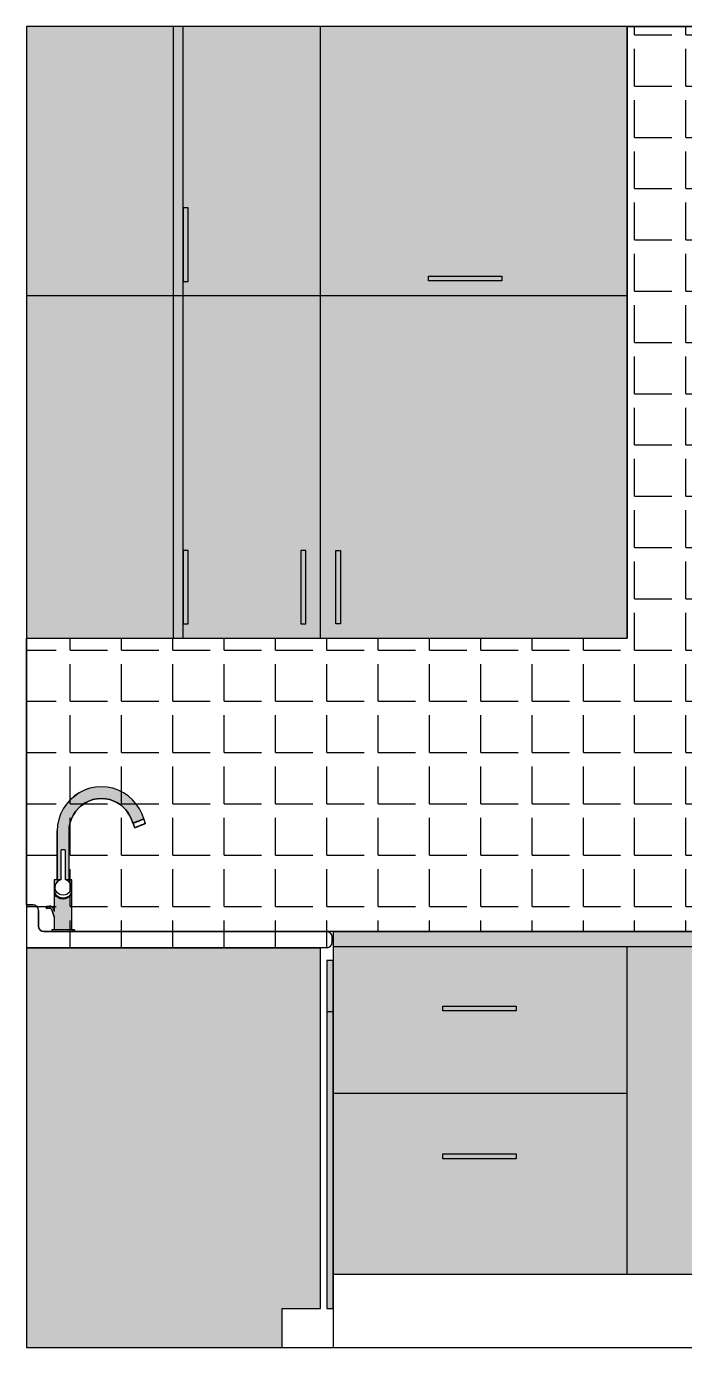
# Model space of a CAD drawing. Header units: millimetres. Extents: x -20209 to 130066, y -17035 to 5322.
# Drawn here: x 110992 to 112336, y -17035 to -14335 of the extents above; entities that cross this region are included whole.
import ezdxf

# ---------------------------------------------------------------- set-up
doc = ezdxf.new("R2010")
doc.units = ezdxf.units.MM
for name, color, linetype in [('freecads.com', 7, 'Continuous'), ('furn', 251, 'Continuous'), ('furn section', 47, 'Continuous')]:
    doc.layers.add(name, color=color, linetype=linetype)

msp = doc.modelspace()

# ---------------------------------------------------------------- hatches: boundary and pattern name
at = {"transparency": 33554687}
h = msp.add_hatch(dxfattribs=at)
h.set_pattern_fill('ANGLE', color=253, scale=15)
h.set_pattern_definition([(0, (90440.48, -7228.02), (0, 104.775), [76.2, -28.575]), (90, (90440.48, -7228.02), (-104.775, 6e-15), [76.2, -28.575])])
h.paths.add_polyline_path([(113349.426, -15635.326), (113372.57, -15635.326), (113372.57, -15654.754), (113395.713, -15654.754), (113395.713, -15635.326), (113438.713, -15635.326), (113438.713, -16942.922), (113395.713, -16942.922), (113395.713, -16215.495), (113367.019, -16215.495), (113367.019, -17035.495), (113461.856, -17035.495), (113461.856, -15035.495), (113995.713, -15035.495), (113995.713, -15241.89), (114018.856, -15241.89), (114018.856, -15207.175), (114041.999, -15207.175), (114041.999, -14885.495), (113459.999, -14885.495), (113459.999, -14867.479), (113441.999, -14867.479), (113441.999, -14353.512), (113459.999, -14353.512), (113459.999, -14335.495), (112773.245, -14335.495), (112773.245, -15103.544), (112966.787, -15393.607), (112966.787, -15435.495), (112366.657, -15435.495), (112366.657, -15393.607), (112560.199, -15103.544), (112560.199, -14335.495), (112218.345, -14335.495), (112218.345, -15585.495), (111091.999, -15585.495), (110991.999, -15585.495), (110991.999, -16218.271), (111592.247, -16218.271), (111605.256, -16218.271, 0.4142203), (111616.247, -16207.279), (111616.247, -16196.487), (111618.345, -16185.495), (112366.657, -16185.495), (112366.657, -16182.054), (112372.995, -16182.054), (112372.995, -16154.524), (112503.763, -16154.524), (112503.763, -16164.848), (112452.353, -16168.289), (112418.292, -16168.289), (112411.409, -16175.172), (112623.647, -16175.172), (112616.765, -16168.289), (112582.703, -16168.289), (112531.293, -16164.848), (112531.293, -16154.524), (112662.061, -16154.524), (112662.061, -16182.054), (112670.665, -16182.054), (112670.665, -16154.524), (112801.433, -16154.524), (112801.433, -16164.848), (112750.022, -16168.289), (112715.961, -16168.289), (112709.079, -16175.172), (112921.317, -16175.172), (112914.434, -16168.289), (112880.373, -16168.289), (112828.963, -16164.848), (112828.963, -16154.524), (112959.731, -16154.524), (112959.731, -16182.054), (112967.019, -16182.054), (113395.713, -16185.495), (113395.713, -15982.475), (113349.426, -15889.902)])
h.paths.add_polyline_path([(113349.426, -15612.183), (113349.426, -15218.747), (113395.713, -15126.173), (113395.713, -15035.473), (113438.713, -15035.473), (113438.713, -15612.183), (113395.713, -15612.183), (113395.713, -15587.114), (113372.57, -15587.114), (113372.57, -15612.183)], flags=16)
h.paths.add_polyline_path([(111216.32, -15971.816), (111218.679, -15970.864), (111221.35, -15969.786), (111224.199, -15968.637), (111227.048, -15967.487), (111229.718, -15966.409), (111232.077, -15965.457), (111235.327, -15964.145), (111231.872, -15955.585), (111231.471, -15955.747), (111228.622, -15956.897), (111226.263, -15957.849), (111223.593, -15958.927), (111220.744, -15960.077), (111217.895, -15961.227), (111215.225, -15962.304), (111212.865, -15963.257), (111210.017, -15964.406), (111209.616, -15964.568), (111213.071, -15973.128), (111213.472, -15972.966)], flags=16)
h.paths.add_polyline_path([(111231.461, -15955.336), (111231.06, -15955.498), (111230.403, -15956.178), (111231.471, -15955.747)], flags=0)
h.paths.add_polyline_path([(111212.865, -15963.257), (111212.722, -15962.901), (111210.14, -15963.942), (111209.739, -15964.104), (111209.616, -15964.568)], flags=16)
h.paths.add_polyline_path([(111215.214, -15961.894), (111217.607, -15960.513), (111214.937, -15961.591), (111212.944, -15962.81)], flags=16)
h.paths.add_polyline_path([(111212.944, -15962.81), (111214.937, -15961.591), (111212.578, -15962.543), (111211.208, -15963.511)], flags=16)
h.paths.add_polyline_path([(111062.887, -16079.135), (111062.887, -16079.078), (111062.679, -16079.162)], flags=16)
h.paths.add_polyline_path([(111073.437, -16079.495), (111073.3, -16079.477), (111073.326, -16079.495)], flags=16)
h.paths.add_polyline_path([(111084.887, -16181.495), (111085.931, -16181.495), (111085.931, -16180.495), (111084.887, -16079.717)], flags=16)
h.paths.add_polyline_path([(111049.887, -16102.826), (111049.887, -16104.726), (111050.255, -16105.512)], flags=0)
h.paths.add_polyline_path([(111033.742, -16138.286), (111034.145, -16138.227), (111033.815, -16136.285)], flags=16)
h.paths.add_polyline_path([(111048.887, -16181.726), (111048.887, -16155.386), (111043.556, -16140.585), (111041.96, -16137.778), (111040.334, -16137.628), (111042.906, -16138.78), (111048.887, -16155.386), (111048.887, -16181.726), (111078.319, -16181.726), (111079.593, -16181.495), (111077.846, -16181.495), (111046.999, -16181.726)], flags=16)
h.paths.add_polyline_path([(111231.999, -15965.903), (111227.147, -15967.861), (111224.343, -15968.993), (111221.539, -15970.125), (111218.957, -15971.167), (111213.482, -15973.377), (111213.482, -15973.377), (111213.883, -15973.215), (111216.687, -15972.083), (111221.539, -15970.125), (111224.343, -15968.993), (111227.147, -15967.861), (111229.729, -15966.819), (111235.204, -15964.609), (111235.204, -15964.609)], flags=16)
h.paths.add_polyline_path([(111234.926, -15964.307), (111233.858, -15964.738), (111233.735, -15965.202), (111234.803, -15964.771)], flags=16)
h.paths.add_polyline_path([(111228.256, -15956.63), (111223.404, -15958.588), (111220.6, -15959.72), (111217.796, -15960.852), (111217.607, -15960.513), (111220.456, -15959.363), (111223.305, -15958.214), (111225.975, -15957.136), (111228.334, -15956.183), (111231.183, -15955.034), (111231.584, -15954.872), (111228.036, -15945.053), (111222.83, -15934.495), (111216.289, -15924.706), (111208.527, -15915.855), (111199.676, -15908.093), (111189.887, -15901.553), (111179.329, -15896.346), (111168.181, -15892.562), (111156.635, -15890.265), (111144.887, -15889.495), (111133.14, -15890.265), (111121.593, -15892.562), (111110.445, -15896.346), (111099.887, -15901.553), (111090.098, -15908.093), (111081.247, -15915.855), (111073.485, -15924.706), (111066.945, -15934.495), (111061.738, -15945.053), (111057.954, -15956.201), (111055.657, -15967.748), (111054.887, -15979.495), (111054.887, -16079.495), (111060.337, -16079.495), (111062.425, -16079.212), (111058.865, -16080.621), (111055.087, -16083.307), (111052.487, -16086.72), (111050.821, -16090.584), (111050.221, -16094.705), (111050.821, -16098.826), (111052.487, -16102.69), (111055.087, -16106.103), (111058.62, -16108.614), (111062.621, -16110.224), (111066.887, -16110.804), (111071.153, -16110.224), (111075.154, -16108.614), (111078.687, -16106.103), (111081.287, -16102.69), (111082.953, -16098.826), (111083.553, -16094.705), (111082.953, -16090.584), (111081.287, -16086.72), (111078.653, -16083.262), (111073.909, -16079.717), (111078.887, -16079.717), (111078.887, -16079.495), (111081.763, -16079.495), (111083.458, -16079.495), (111084.093, -16079.495), (111085.68, -16079.717), (111082.452, -16079.717), (111079.593, -16079.717), (111073.909, -16079.717), (111080.768, -16084.843), (111083.287, -16090.778), (111083.887, -16095.028), (111083.887, -16102.146), (111083.887, -16105.788), (111081.599, -16110.973), (111078.918, -16114.447), (111073.405, -16118.417), (111064.539, -16119.502), (111058.452, -16117.036), (111054.856, -16114.447), (111052.175, -16110.973), (111049.578, -16105.087), (111049.887, -16102.826), (111049.887, -16095.028), (111048.887, -16079.717), (111048.887, -16142.699), (111047.576, -16139.059), (111046.194, -16136.629), (111044.167, -16134.768), (111041.694, -16133.66), (111039.016, -16133.413), (111038.596, -16133.413), (111032.128, -16134.34), (111032.456, -16136.285), (111032.529, -16134.282), (111040.526, -16133.136), (111045.467, -16135.35), (111047.576, -16139.059), (111048.887, -16142.699), (111048.887, -16079.495), (111052.011, -16079.495), (111054.887, -16079.495), (111054.887, -15979.495), (111055.657, -15967.748), (111057.954, -15956.201), (111061.738, -15945.053), (111066.945, -15934.495), (111073.485, -15924.706), (111081.247, -15915.855), (111090.098, -15908.093), (111099.887, -15901.553), (111110.445, -15896.346), (111121.593, -15892.562), (111133.14, -15890.265), (111144.887, -15889.495), (111156.635, -15890.265), (111168.181, -15892.562), (111179.329, -15896.346), (111189.887, -15901.553), (111199.676, -15908.093), (111208.527, -15915.855), (111216.289, -15924.706), (111222.83, -15934.495), (111228.036, -15945.053), (111231.833, -15955.562), (111231.46, -15955.336)], flags=16)
h.paths.add_polyline_path([(111218.957, -15971.167), (111216.687, -15972.083), (111213.883, -15973.215), (111213.472, -15972.966), (111214.54, -15972.535)], flags=16)
h.paths.add_polyline_path([(111083.21, -16107.772), (111081.202, -16110.042), (111080.26, -16112.401), (111074.983, -16116.355), (111071.039, -16117.825), (111066.887, -16118.427), (111062.735, -16117.825), (111056.865, -16115.637), (111052.771, -16110.54), (111052.572, -16110.042), (111054.887, -16112.659), (111058.42, -16115.062), (111062.487, -16116.542), (111066.887, -16117.057), (111071.287, -16116.542), (111075.354, -16115.062), (111078.887, -16112.659), (111081.62, -16109.569), (111083.287, -16106.008), (111083.838, -16102.465), (111084.089, -16104.296), (111083.52, -16105.512)], flags=16)
h.paths.add_polyline_path([(111070.828, -16018.584), (111070.687, -16018.584), (111070.299, -16018.584), (111067.899, -16018.584), (111063.475, -16018.584), (111063.087, -16018.584), (111062.946, -16018.584), (111063.063, -16018.524), (111063.205, -16018.524), (111063.581, -16018.524), (111064.181, -16018.524), (111064.981, -16018.524), (111065.899, -16018.524), (111067.875, -16018.524), (111070.569, -16018.524), (111070.711, -16018.524)], flags=16)
h.paths.add_polyline_path([(111067.875, -16018.524), (111066.887, -16018.584), (111067.899, -16018.584), (111068.793, -16018.524)], flags=0)
h.paths.add_polyline_path([(111061.148, -16079.717), (111061.709, -16079.495), (111060.163, -16079.495), (111059.866, -16079.717)], flags=0)
h.paths.add_polyline_path([(111054.181, -16079.717), (111051.322, -16079.717), (111049.522, -16079.717), (111048.887, -16079.717), (111049.152, -16079.569), (111049.681, -16079.495), (111050.316, -16079.495)], flags=0)
at = {"true_color": 0xbdbd7a, "transparency": 33554687}
h = msp.add_hatch(color=43, dxfattribs=at)
h.dxf.hatch_style = 1
h.paths.add_polyline_path([(112218.345, -14335.495), (111591.999, -14335.495), (111591.999, -14885.495), (112218.345, -14885.495)])
h.paths.add_polyline_path([(111962.552, -14845.555), (111962.552, -14855.555), (111812.552, -14855.555), (111812.552, -14845.555)], flags=16)
h.paths.add_polyline_path([(112218.345, -14885.495), (111591.999, -14885.495), (111591.999, -15585.495), (112218.345, -15585.495)])
h.paths.add_polyline_path([(111633.467, -15406.495), (111633.467, -15556.495), (111623.467, -15556.495), (111623.467, -15406.495)], flags=16)
h.paths.add_polyline_path([(111591.999, -14335.495), (111312.005, -14335.495), (111312.005, -14706.495), (111322.016, -14706.485), (111322.016, -14856.495), (111312.005, -14856.495), (111312.005, -14885.495), (111591.999, -14885.495)])
h.paths.add_polyline_path([(111591.999, -14885.495), (111312.005, -14885.495), (111312.005, -15406.495), (111322.016, -15406.485), (111322.016, -15556.495), (111312.005, -15556.495), (111312.005, -15585.495), (111591.999, -15585.495)])
h.paths.add_polyline_path([(111552.439, -15406.495), (111562.486, -15406.463), (111562.486, -15556.495), (111552.439, -15556.495)], flags=16)
h.paths.add_polyline_path([(111291.738, -14885.495), (110991.999, -14885.495), (110991.999, -15585.495), (111291.738, -15585.495)])
h.paths.add_polyline_path([(111291.738, -14335.495), (110991.999, -14335.495), (110991.999, -14885.495), (111291.738, -14885.495)])
h.paths.add_polyline_path([(114041.999, -14335.495), (113459.999, -14335.495), (113459.999, -14353.512), (113459.999, -14867.479), (113459.999, -14885.495), (114041.999, -14885.495)])
h.paths.add_polyline_path([(113367.019, -16515.495), (112967.019, -16515.495), (112967.019, -16885.495), (113367.019, -16885.495)])
h.paths.add_polyline_path([(113091.722, -16649.495), (113091.722, -16639.495), (113241.722, -16639.495), (113241.722, -16649.495)], flags=16)
h.paths.add_polyline_path([(113367.019, -16215.495), (112967.019, -16215.495), (112967.019, -16515.495), (113367.019, -16515.495)])
h.paths.add_polyline_path([(113091.722, -16347.53), (113091.722, -16337.53), (113241.722, -16337.53), (113241.722, -16347.53)], flags=16)
h.paths.add_polyline_path([(112218.345, -16215.495), (111618.345, -16215.495), (111618.345, -16515.495), (112218.345, -16515.495)])
h.paths.add_polyline_path([(111841.999, -16347.53), (111841.999, -16337.53), (111991.999, -16337.53), (111991.999, -16347.53)], flags=16)
h.paths.add_polyline_path([(112218.345, -16515.495), (111618.345, -16515.495), (111618.345, -16885.495), (112218.345, -16885.495)])
h.paths.add_polyline_path([(111841.999, -16649.495), (111841.999, -16639.495), (111991.999, -16639.495), (111991.999, -16649.495)], flags=16)
h.paths.add_polyline_path([(112366.657, -16215.495), (112218.345, -16215.495), (112218.345, -16515.495), (112218.345, -16885.495), (112366.657, -16885.495)])
h = msp.add_hatch(color=43, dxfattribs=at)
h.dxf.hatch_style = 1
h.paths.add_polyline_path([(111312.005, -14335.495), (111291.738, -14335.495), (111291.738, -14885.495), (111312.005, -14885.495)])
h.paths.add_polyline_path([(111312.005, -14885.495), (111291.738, -14885.495), (111291.738, -15585.495), (111312.005, -15585.495)])
h.paths.add_polyline_path([(113459.999, -14353.512), (113441.999, -14353.512), (113441.999, -14867.479), (113459.999, -14867.479)])
at = {"true_color": 0x37371b, "transparency": 33554687}
h = msp.add_hatch(color=39, dxfattribs=at)
h.dxf.hatch_style = 1
h.paths.add_polyline_path([(111962.552, -14845.555), (111812.552, -14845.555), (111812.552, -14855.555), (111962.552, -14855.555)])
h.paths.add_polyline_path([(111322.016, -14706.485), (111312.016, -14706.495), (111312.016, -14856.495), (111322.016, -14856.495)])
h.paths.add_polyline_path([(111562.486, -15406.463), (111552.439, -15406.495), (111552.439, -15556.495), (111562.486, -15556.495)])
h.paths.add_polyline_path([(111633.467, -15406.495), (111623.467, -15406.495), (111623.467, -15556.495), (111633.467, -15556.495)])
h.paths.add_polyline_path([(111322.016, -15406.485), (111312.016, -15406.495), (111312.016, -15556.495), (111322.016, -15556.495)])
h.paths.add_polyline_path([(111991.999, -16639.495), (111841.999, -16639.495), (111841.999, -16649.495), (111991.999, -16649.495)])
h.paths.add_polyline_path([(111991.999, -16337.53), (111841.999, -16337.53), (111841.999, -16347.53), (111991.999, -16347.53)])
h.paths.add_polyline_path([(113241.722, -16337.53), (113091.722, -16337.53), (113091.722, -16347.53), (113241.722, -16347.53)])
h.paths.add_polyline_path([(113241.722, -16639.495), (113091.722, -16639.495), (113091.722, -16649.495), (113241.722, -16649.495)])
at = {"true_color": 0xd3d3a6, "transparency": 33554687}
h = msp.add_hatch(color=9, dxfattribs=at)
h.dxf.hatch_style = 1
h.paths.add_polyline_path([(114041.999, -15207.175), (114018.856, -15207.175), (114018.856, -15241.89), (113995.713, -15241.89), (113995.713, -15035.495), (113395.713, -15035.473), (113395.713, -15126.173), (113349.426, -15218.747), (113349.426, -15612.183), (113461.856, -15612.183), (113461.856, -15639.305), (113349.426, -15635.326), (113349.426, -15889.902), (113395.713, -15982.475), (113394.898, -16185.492), (113395.713, -16185.495), (111618.345, -16185.495), (111618.345, -16215.495), (113367.019, -16215.495), (113367.019, -17035.495), (114041.999, -17035.495)])
at = {"true_color": 0xffffff, "transparency": 33554687}
h = msp.add_hatch(color=7, dxfattribs=at)
h.dxf.hatch_style = 1
h.paths.add_polyline_path([(111081.136, -15962.413), (111083.911, -15954.238), (111087.729, -15946.495), (111092.526, -15939.317), (111098.218, -15932.826), (111104.709, -15927.134), (111111.887, -15922.337), (111119.63, -15918.519), (111127.805, -15915.744), (111136.273, -15914.06), (111144.887, -15913.495), (111153.502, -15914.06), (111161.969, -15915.744), (111170.144, -15918.519), (111177.887, -15922.337), (111185.066, -15927.134), (111191.556, -15932.826), (111197.249, -15939.317), (111202.045, -15946.495), (111205.863, -15954.238), (111209.328, -15963.855), (111209.729, -15963.693), (111210.797, -15963.262), (111212.578, -15962.543), (111214.937, -15961.591), (111217.607, -15960.513), (111220.456, -15959.363), (111223.305, -15958.214), (111225.975, -15957.136), (111228.334, -15956.183), (111230.115, -15955.465), (111231.183, -15955.034), (111231.584, -15954.872), (111228.036, -15945.053), (111222.83, -15934.495), (111219.559, -15929.601), (111216.289, -15924.706), (111209.108, -15916.517), (111199.676, -15908.093), (111189.887, -15901.553), (111179.329, -15896.346), (111168.181, -15892.562), (111156.635, -15890.265), (111144.887, -15889.495), (111133.14, -15890.265), (111121.593, -15892.562), (111111.792, -15895.889), (111099.887, -15901.553), (111081.247, -15915.855), (111073.485, -15924.706), (111066.945, -15934.495), (111061.738, -15945.053), (111057.954, -15956.201), (111055.657, -15967.748), (111054.887, -15979.495), (111054.887, -16079.495), (111058.311, -16079.495), (111061.709, -16079.495), (111062.887, -16079.029), (111062.887, -16018.524), (111063.581, -16018.524), (111064.181, -16018.524), (111064.981, -16018.524), (111065.899, -16018.524), (111067.875, -16018.524), (111068.793, -16018.524), (111069.593, -16018.524), (111070.193, -16018.524), (111070.887, -16018.524), (111070.887, -16079.078), (111071.095, -16079.162), (111071.287, -16079.187), (111072.065, -16079.495), (111078.887, -16079.495), (111078.887, -15979.495), (111079.452, -15970.88)], flags=16)
h.paths.add_polyline_path([(111084.887, -16079.717), (111084.622, -16079.569), (111084.093, -16079.495), (111078.887, -16079.495), (111078.887, -15979.495), (111079.452, -15970.88), (111081.136, -15962.413), (111083.911, -15954.238), (111088.625, -15945.155), (111092.526, -15939.317), (111101.464, -15929.98), (111108.298, -15924.736), (111115.759, -15920.428), (111119.63, -15918.519), (111127.805, -15915.744), (111136.273, -15914.06), (111144.887, -15913.495), (111153.502, -15914.06), (111161.969, -15915.744), (111170.144, -15918.519), (111177.887, -15922.337), (111185.066, -15927.134), (111194.402, -15936.072), (111199.647, -15942.906), (111203.954, -15950.367), (111206.664, -15956.46), (111209.328, -15963.855), (111209.739, -15964.104), (111209.616, -15964.568), (111213.071, -15973.128), (111213.482, -15973.377), (111235.204, -15964.61), (111235.327, -15964.145), (111231.872, -15955.585), (111231.461, -15955.336), (111231.584, -15954.872), (111228.036, -15945.053), (111222.83, -15934.495), (111219.559, -15929.601), (111216.289, -15924.706), (111209.108, -15916.517), (111199.676, -15908.093), (111189.887, -15901.553), (111179.329, -15896.346), (111168.181, -15892.562), (111156.635, -15890.265), (111144.887, -15889.495), (111133.14, -15890.265), (111121.593, -15892.562), (111111.792, -15895.889), (111099.887, -15901.553), (111081.247, -15915.855), (111073.485, -15924.706), (111066.945, -15934.495), (111061.738, -15945.053), (111057.954, -15956.201), (111055.657, -15967.748), (111054.887, -15979.495), (111054.887, -16079.495), (111049.681, -16079.495), (111049.152, -16079.569), (111048.887, -16079.717), (111048.887, -16142.699), (111047.576, -16139.059), (111046.194, -16136.629), (111044.167, -16134.768), (111041.694, -16133.66), (111038.806, -16133.413), (111038.596, -16133.413), (111033.182, -16134.188), (111033.601, -16135.024), (111033.815, -16136.285), (111033.742, -16138.286), (111039.052, -16137.509), (111040.334, -16137.628), (111041.689, -16138.235), (111042.799, -16139.254), (111043.556, -16140.585), (111048.887, -16155.386), (111048.887, -16181.495), (111084.887, -16181.495)], flags=17)
h.paths.add_polyline_path([(111061.709, -16079.495), (111058.311, -16079.495), (111057.94, -16079.717), (111061.148, -16079.717)], flags=0)
h.paths.add_polyline_path([(111062.887, -16079.135), (111062.887, -16079.078), (111062.679, -16079.162)], flags=16)
h.paths.add_polyline_path([(111062.506, -16118.679), (111058.452, -16117.036), (111054.856, -16114.447), (111052.175, -16110.973), (111050.475, -16107.121), (111049.887, -16102.826), (111049.937, -16102.465), (111049.887, -16102.146), (111049.887, -16095.028), (111050.487, -16090.778), (111052.154, -16086.85), (111054.887, -16083.437), (111058.42, -16080.797), (111058.865, -16080.621), (111055.087, -16083.307), (111052.487, -16086.72), (111050.821, -16090.584), (111050.221, -16094.705), (111050.821, -16098.826), (111052.487, -16102.69), (111055.087, -16106.103), (111058.62, -16108.614), (111062.621, -16110.224), (111066.887, -16110.804), (111071.153, -16110.224), (111075.154, -16108.614), (111078.687, -16106.103), (111081.287, -16102.69), (111082.953, -16098.826), (111083.553, -16094.705), (111082.953, -16090.584), (111081.287, -16086.72), (111078.687, -16083.307), (111075.154, -16080.795), (111071.153, -16079.185), (111070.887, -16079.149), (111070.887, -16018.704), (111070.828, -16018.584), (111070.687, -16018.584), (111070.299, -16018.584), (111067.899, -16018.584), (111066.887, -16018.584), (111065.875, -16018.584), (111063.475, -16018.584), (111063.087, -16018.584), (111062.946, -16018.584), (111063.063, -16018.524), (111063.205, -16018.524), (111063.581, -16018.524), (111064.181, -16018.524), (111064.981, -16018.524), (111065.899, -16018.524), (111067.875, -16018.524), (111068.793, -16018.524), (111069.593, -16018.524), (111070.193, -16018.524), (111070.887, -16018.524), (111070.887, -16079.078), (111071.095, -16079.162), (111071.287, -16079.187), (111075.354, -16080.797), (111078.887, -16083.437), (111081.62, -16086.85), (111083.287, -16090.778), (111083.887, -16095.028), (111083.887, -16102.146), (111083.838, -16102.465), (111083.887, -16102.826), (111083.299, -16107.121), (111081.599, -16110.973), (111078.918, -16114.447), (111075.322, -16117.036), (111071.268, -16118.679), (111066.887, -16119.215)], flags=16)
h.paths.add_polyline_path([(111066.887, -16118.427), (111062.735, -16117.825), (111058.791, -16116.355), (111055.401, -16113.815), (111052.771, -16110.54), (111052.572, -16110.042), (111054.887, -16112.659), (111058.42, -16115.062), (111062.487, -16116.542), (111066.887, -16117.057), (111071.287, -16116.542), (111075.354, -16115.062), (111078.887, -16112.659), (111081.202, -16110.042), (111081.003, -16110.54), (111078.373, -16113.815), (111074.983, -16116.355), (111071.039, -16117.825)], flags=16)
h.paths.add_polyline_path([(111078.687, -16083.307), (111075.154, -16080.795), (111071.153, -16079.185), (111070.887, -16079.149), (111070.887, -16018.704), (111070.828, -16018.584), (111070.299, -16018.584), (111067.899, -16018.584), (111066.887, -16018.584), (111065.875, -16018.584), (111063.475, -16018.584), (111062.946, -16018.584), (111062.887, -16018.704), (111062.887, -16079.029), (111062.887, -16079.149), (111062.621, -16079.185), (111058.62, -16080.795), (111055.087, -16083.307), (111052.487, -16086.72), (111050.821, -16090.584), (111050.221, -16094.705), (111050.821, -16098.826), (111052.487, -16102.69), (111055.087, -16106.103), (111058.62, -16108.614), (111062.621, -16110.224), (111066.887, -16110.804), (111071.153, -16110.224), (111075.154, -16108.614), (111078.687, -16106.103), (111081.287, -16102.69), (111082.953, -16098.826), (111083.553, -16094.705), (111082.953, -16090.584), (111081.287, -16086.72)], flags=0)
h.paths.add_polyline_path([(111081.202, -16110.042), (111081.62, -16109.569), (111083.287, -16106.008), (111083.887, -16102.146), (111083.887, -16095.028), (111083.287, -16090.778), (111081.62, -16086.85), (111078.887, -16083.437), (111078.653, -16083.262), (111081.287, -16086.72), (111082.953, -16090.584), (111083.553, -16094.705), (111082.953, -16098.826), (111081.287, -16102.69), (111078.687, -16106.103), (111075.154, -16108.614), (111071.153, -16110.224), (111066.887, -16110.804), (111062.621, -16110.224), (111058.62, -16108.614), (111055.087, -16106.103), (111052.487, -16102.69), (111050.821, -16098.826), (111050.221, -16094.705), (111050.821, -16090.584), (111052.487, -16086.72), (111055.122, -16083.262), (111054.887, -16083.437), (111052.154, -16086.85), (111050.487, -16090.778), (111049.887, -16095.028), (111049.887, -16102.146), (111049.937, -16102.465), (111050.487, -16106.008), (111052.154, -16109.569), (111054.887, -16112.659), (111058.42, -16115.062), (111062.487, -16116.542), (111066.887, -16117.057), (111071.287, -16116.542), (111075.354, -16115.062), (111078.887, -16112.659)], flags=16)
h.paths.add_polyline_path([(111054.887, -16083.437), (111055.122, -16083.262), (111058.42, -16080.797), (111058.865, -16080.621), (111061.148, -16079.717), (111057.94, -16079.717), (111054.181, -16079.717), (111051.322, -16079.717), (111049.522, -16079.717), (111048.887, -16079.717), (111048.887, -16142.699), (111047.576, -16139.059), (111046.194, -16136.629), (111044.167, -16134.768), (111041.694, -16133.66), (111038.806, -16133.413), (111038.596, -16133.413), (111033.182, -16134.188), (111033.601, -16135.024), (111033.815, -16136.285), (111033.742, -16138.286), (111039.052, -16137.509), (111040.334, -16137.628), (111041.689, -16138.235), (111042.799, -16139.254), (111043.556, -16140.585), (111048.887, -16155.386), (111048.887, -16181.495), (111084.887, -16181.495), (111084.887, -16079.717), (111084.252, -16079.717), (111082.452, -16079.717), (111079.593, -16079.717), (111075.834, -16079.717), (111072.626, -16079.717), (111075.354, -16080.797), (111078.887, -16083.437), (111081.62, -16086.85), (111083.287, -16090.778), (111083.887, -16095.028), (111083.887, -16102.146), (111083.838, -16102.465), (111083.887, -16102.826), (111083.299, -16107.121), (111081.599, -16110.973), (111078.918, -16114.447), (111075.322, -16117.036), (111071.268, -16118.679), (111066.887, -16119.215), (111062.506, -16118.679), (111058.452, -16117.036), (111054.856, -16114.447), (111052.175, -16110.973), (111050.475, -16107.121), (111049.887, -16102.826), (111049.937, -16102.465), (111049.887, -16102.146), (111049.887, -16095.028), (111050.487, -16090.778), (111052.154, -16086.85)], flags=16)
h.paths.add_polyline_path([(111085.931, -16181.726), (111083.122, -16181.726), (111078.319, -16181.726), (111046.999, -16181.726), (111044.699, -16181.726), (111043.887, -16181.726), (111043.887, -16185.495), (111044.699, -16185.495), (111046.999, -16185.495), (111083.122, -16185.495), (111085.931, -16185.495)], flags=16)
h.paths.add_polyline_path([(111089.887, -16181.726), (111089.075, -16181.726), (111085.931, -16181.726), (111085.931, -16185.495), (111086.775, -16185.495), (111089.075, -16185.495), (111089.887, -16185.495)], flags=17)
h.paths.add_polyline_path([(111088.872, -16181.495), (111085.931, -16181.495), (111085.931, -16181.726), (111089.075, -16181.726), (111089.887, -16181.726), (111089.549, -16181.572)], flags=17)
h.paths.add_polyline_path([(111088.872, -16181.495), (111084.887, -16181.495), (111048.887, -16181.495), (111044.902, -16181.495), (111044.225, -16181.572), (111043.887, -16181.726), (111043.887, -16185.495), (111044.699, -16185.495), (111046.999, -16185.495), (111083.122, -16185.495), (111089.887, -16185.495), (111089.887, -16181.726), (111089.549, -16181.572)])
h.paths.add_polyline_path([(111044.167, -16134.768), (111041.694, -16133.66), (111038.806, -16133.413), (111038.596, -16133.413), (111032.79, -16134.245), (111032.502, -16135.024), (111032.456, -16136.285), (111032.669, -16137.546), (111033.061, -16138.325), (111033.481, -16138.325), (111039.052, -16137.509), (111040.334, -16137.628), (111041.689, -16138.235), (111042.799, -16139.254), (111043.556, -16140.585), (111048.887, -16155.386), (111048.887, -16181.495), (111084.887, -16181.495), (111084.887, -16079.717), (111084.622, -16079.569), (111084.093, -16079.495), (111078.887, -16079.495), (111078.887, -15979.495), (111079.452, -15970.88), (111081.136, -15962.413), (111083.911, -15954.238), (111088.625, -15945.155), (111092.526, -15939.317), (111101.464, -15929.98), (111108.298, -15924.736), (111115.759, -15920.428), (111119.63, -15918.519), (111127.805, -15915.744), (111136.273, -15914.06), (111144.887, -15913.495), (111153.502, -15914.06), (111161.969, -15915.744), (111170.144, -15918.519), (111177.887, -15922.337), (111185.066, -15927.134), (111194.402, -15936.072), (111199.647, -15942.906), (111203.954, -15950.367), (111206.664, -15956.46), (111209.328, -15963.855), (111209.739, -15964.104), (111209.616, -15964.568), (111213.071, -15973.128), (111213.482, -15973.377), (111235.204, -15964.61), (111235.327, -15964.145), (111231.872, -15955.585), (111231.461, -15955.336), (111231.584, -15954.872), (111228.036, -15945.053), (111222.83, -15934.495), (111219.559, -15929.601), (111216.289, -15924.706), (111209.108, -15916.517), (111199.676, -15908.093), (111189.887, -15901.553), (111179.329, -15896.346), (111168.181, -15892.562), (111156.635, -15890.265), (111144.887, -15889.495), (111133.14, -15890.265), (111121.593, -15892.562), (111111.792, -15895.889), (111099.887, -15901.553), (111081.247, -15915.855), (111073.485, -15924.706), (111066.945, -15934.495), (111061.738, -15945.053), (111057.954, -15956.201), (111055.657, -15967.748), (111054.887, -15979.495), (111054.887, -16079.495), (111049.681, -16079.495), (111049.152, -16079.569), (111048.887, -16079.717), (111048.887, -16142.699), (111047.576, -16139.059), (111046.194, -16136.629)])
h.paths.add_polyline_path([(111049.887, -16102.826), (111049.937, -16102.465), (111049.887, -16102.146), (111049.887, -16095.028), (111050.487, -16090.778), (111052.154, -16086.85), (111054.887, -16083.437), (111058.42, -16080.797), (111062.487, -16079.187), (111062.887, -16079.135), (111062.887, -16018.704), (111062.946, -16018.584), (111063.063, -16018.524), (111063.205, -16018.524), (111063.581, -16018.524), (111064.181, -16018.524), (111064.981, -16018.524), (111065.899, -16018.524), (111067.875, -16018.524), (111068.793, -16018.524), (111069.593, -16018.524), (111070.193, -16018.524), (111070.569, -16018.524), (111070.711, -16018.524), (111070.828, -16018.584), (111070.887, -16018.704), (111070.887, -16079.135), (111071.287, -16079.187), (111075.354, -16080.797), (111078.887, -16083.437), (111081.62, -16086.85), (111083.287, -16090.778), (111083.887, -16095.028), (111083.887, -16102.146), (111083.838, -16102.465), (111083.887, -16102.826), (111083.299, -16107.121), (111081.599, -16110.973), (111078.918, -16114.447), (111075.322, -16117.036), (111071.268, -16118.679), (111066.887, -16119.215), (111062.506, -16118.679), (111058.452, -16117.036), (111054.856, -16114.447), (111052.175, -16110.973), (111050.475, -16107.121)], flags=0)
at = {"transparency": 33554687}
h = msp.add_hatch(color=256, dxfattribs=at)
h.dxf.hatch_style = 1
h.set_gradient(color1=(204, 204, 204), tint=1, name='CURVED')
h.paths.add_polyline_path([(111592.247, -16218.271), (110991.999, -16218.271), (110991.999, -17035.495), (111513.954, -17035.495), (111513.954, -16955.408), (111592.247, -16955.408)])
h.paths.add_polyline_path([(111618.345, -16244.369), (111605.296, -16244.369), (111605.296, -16348.76), (111618.345, -16348.76)])
h.paths.add_polyline_path([(111618.345, -16348.76), (111605.296, -16348.76), (111605.296, -16955.408), (111618.345, -16955.408)])

# ---------------------------------------------------------------- linework, layer by layer
at = {"color": 250}
for points in [[(110991.999, -14335.495), (110991.999, -17035.495), (114041.999, -17035.495), (114041.999, -14335.495), (110991.999, -14335.495)], [(110991.999, -14335.495), (110991.999, -17035.495)], [(111591.999, -14335.495), (111591.999, -15585.495)], [(112218.345, -14335.495), (112218.345, -15585.495)], [(111322.016, -14856.495), (111322.016, -14706.485), (111312.016, -14706.495)], [(110991.999, -14885.495), (112218.345, -14885.495)], [(111291.738, -14885.495), (111312.005, -14885.495)], [(111322.016, -15556.495), (111322.016, -15406.485), (111312.016, -15406.495)], [(111562.486, -15556.495), (111562.486, -15406.463), (111552.439, -15406.495)], [(111091.999, -15585.495), (112218.345, -15585.495)], [(111291.738, -15585.495), (111312.005, -15585.495)], [(110991.999, -16130.936), (110991.999, -16218.271)], [(111618.345, -16185.495), (113395.713, -16185.495)], [(111605.256, -16218.271), (111592.247, -16218.271)], [(111618.345, -16215.495), (113395.713, -16215.495)], [(112218.345, -16885.495), (112218.345, -16215.495)], [(111605.296, -16348.76), (111618.345, -16348.76)], [(111618.345, -16515.495), (112216.247, -16515.495)], [(111618.345, -16885.495), (112366.657, -16885.495)], [(111091.999, -17035.495), (112439.999, -17035.495)]]:
    msp.add_lwpolyline(points, dxfattribs=at)
at = {"color": 5}
msp.add_lwpolyline([(112366.657, -16185.495), (111089.887, -16185.495), (111089.887, -16181.726), (111089.549, -16181.572), (111088.872, -16181.495), (111084.887, -16181.495), (111084.887, -16079.717), (111084.622, -16079.569), (111084.093, -16079.495), (111078.887, -16079.495), (111078.887, -15979.495), (111079.452, -15970.88), (111081.136, -15962.413), (111083.911, -15954.238), (111088.625, -15945.155), (111092.526, -15939.317), (111101.464, -15929.98), (111108.298, -15924.736), (111115.759, -15920.428), (111119.63, -15918.519), (111127.805, -15915.744), (111136.273, -15914.06), (111144.887, -15913.495), (111153.502, -15914.06), (111161.969, -15915.744), (111170.144, -15918.519), (111177.887, -15922.337), (111185.066, -15927.134), (111194.402, -15936.072), (111199.647, -15942.906), (111203.954, -15950.367), (111206.664, -15956.46), (111209.328, -15963.855), (111209.739, -15964.104), (111209.616, -15964.568), (111213.071, -15973.128), (111213.482, -15973.377), (111235.204, -15964.61), (111235.327, -15964.145), (111231.872, -15955.585), (111231.461, -15955.336), (111231.584, -15954.872), (111228.036, -15945.053), (111222.83, -15934.495), (111219.559, -15929.601), (111216.289, -15924.706), (111209.108, -15916.517), (111199.676, -15908.093), (111189.887, -15901.553), (111179.329, -15896.346), (111168.181, -15892.562), (111156.635, -15890.265), (111144.887, -15889.495), (111133.14, -15890.265), (111121.593, -15892.562), (111111.792, -15895.889), (111099.887, -15901.553), (111081.247, -15915.855), (111073.485, -15924.706), (111066.945, -15934.495), (111061.738, -15945.053), (111057.954, -15956.201), (111055.657, -15967.748), (111054.887, -15979.495), (111054.887, -16079.495), (111049.681, -16079.495), (111049.152, -16079.569), (111048.887, -16079.717), (111048.887, -16142.699), (111047.576, -16139.059), (111046.194, -16136.629), (111044.167, -16134.768), (111041.694, -16133.66), (111038.806, -16133.413), (111038.596, -16133.413), (111032.79, -16134.245), (111032.502, -16135.024), (111032.456, -16136.285), (111032.669, -16137.546), (111033.061, -16138.325), (111033.481, -16138.325), (111039.052, -16137.509), (111040.334, -16137.628), (111041.689, -16138.235), (111042.799, -16139.254), (111043.556, -16140.585), (111048.887, -16155.386), (111048.887, -16181.495), (111044.902, -16181.495), (111044.225, -16181.572), (111043.887, -16181.726), (111043.887, -16185.495), (111027.573, -16185.495), (111024.073, -16184.923), (111021.17, -16183.438), (111018.651, -16180.924), (111017.208, -16178.163), (111016.581, -16174.504), (111016.581, -16141.927), (111016.075, -16138.63), (111014.414, -16135.374), (111012.095, -16133.068), (111009.119, -16131.518), (111005.59, -16130.936), (110991.999, -16130.936), (110991.999, -15585.495), (112218.345, -15585.495), (112218.345, -14335.495), (112560.199, -14335.495)], dxfattribs=at)
at = {"color": 253}
msp.add_lwpolyline([(111605.256, -16185.495), (111610.494, -16186.824), (111614.457, -16190.475), (111616.247, -16196.487)], dxfattribs=at)
msp.add_lwpolyline([(111618.345, -16185.495), (111618.345, -17035.495)])
at = {"color": 250}
for points in [[(111592.247, -16955.408), (111592.247, -16218.271), (110991.999, -16218.271), (110991.999, -17035.495), (111513.954, -17035.495), (111513.954, -16955.408)], [(111618.345, -16244.369), (111605.296, -16244.369), (111605.296, -16955.408), (111618.345, -16955.408)]]:
    msp.add_lwpolyline(points, close=True, dxfattribs=at)
at = {"layer": 'freecads.com', "color": 250}
for p, q in [((111312.016, -14706.495), (111312.016, -14856.495)), ((111812.552, -14855.555), (111812.552, -14845.555)), ((111812.552, -14845.555), (111962.552, -14845.555)), ((111962.552, -14845.555), (111962.552, -14855.555)), ((111312.016, -14856.495), (111322.016, -14856.495)), ((111962.552, -14855.555), (111812.552, -14855.555)), ((111312.016, -15406.495), (111312.016, -15556.495)), ((111552.439, -15406.495), (111552.439, -15556.495)), ((111623.467, -15406.495), (111633.467, -15406.495)), ((111623.467, -15556.495), (111623.467, -15406.495)), ((111633.467, -15406.495), (111633.467, -15556.495)), ((111312.016, -15556.495), (111322.016, -15556.495)), ((111552.439, -15556.495), (111562.439, -15556.495)), ((111633.467, -15556.495), (111623.467, -15556.495)), ((111841.999, -16347.53), (111841.999, -16337.53)), ((111841.999, -16337.53), (111991.999, -16337.53)), ((111991.999, -16347.53), (111841.999, -16347.53)), ((111991.999, -16337.53), (111991.999, -16347.53)), ((111841.999, -16649.495), (111841.999, -16639.495)), ((111841.999, -16639.495), (111991.999, -16639.495)), ((111991.999, -16649.495), (111841.999, -16649.495)), ((111991.999, -16639.495), (111991.999, -16649.495))]:
    msp.add_line(p, q, dxfattribs=at)
at = {"layer": 'freecads.com', "color": 250, "ltscale": 10}
for p, q in [((111099.887, -15901.553), (111090.098, -15908.093)), ((111110.445, -15896.346), (111099.887, -15901.553)), ((111121.593, -15892.562), (111110.445, -15896.346)), ((111133.14, -15890.265), (111121.593, -15892.562)), ((111144.887, -15889.495), (111133.14, -15890.265)), ((111156.635, -15890.265), (111144.887, -15889.495)), ((111168.181, -15892.562), (111156.635, -15890.265)), ((111179.329, -15896.346), (111168.181, -15892.562)), ((111189.887, -15901.553), (111179.329, -15896.346)), ((111199.676, -15908.093), (111189.887, -15901.553)), ((111073.485, -15924.706), (111066.945, -15934.495)), ((111081.247, -15915.855), (111073.485, -15924.706)), ((111090.098, -15908.093), (111081.247, -15915.855)), ((111104.709, -15927.134), (111098.218, -15932.826)), ((111111.887, -15922.337), (111104.709, -15927.134)), ((111119.63, -15918.519), (111111.887, -15922.337)), ((111127.805, -15915.744), (111119.63, -15918.519)), ((111136.273, -15914.06), (111127.805, -15915.744)), ((111144.887, -15913.495), (111136.273, -15914.06)), ((111153.502, -15914.06), (111144.887, -15913.495)), ((111161.969, -15915.744), (111153.502, -15914.06)), ((111170.144, -15918.519), (111161.969, -15915.744)), ((111177.887, -15922.337), (111170.144, -15918.519)), ((111185.066, -15927.134), (111177.887, -15922.337)), ((111191.556, -15932.826), (111185.066, -15927.134)), ((111208.527, -15915.855), (111199.676, -15908.093)), ((111216.289, -15924.706), (111208.527, -15915.855)), ((111222.83, -15934.495), (111216.289, -15924.706)), ((111057.954, -15956.201), (111055.657, -15967.748)), ((111061.738, -15945.053), (111057.954, -15956.201)), ((111066.945, -15934.495), (111061.738, -15945.053)), ((111083.911, -15954.238), (111081.136, -15962.413)), ((111087.729, -15946.495), (111083.911, -15954.238)), ((111092.526, -15939.317), (111087.729, -15946.495)), ((111098.218, -15932.826), (111092.526, -15939.317)), ((111197.249, -15939.317), (111191.556, -15932.826)), ((111202.045, -15946.495), (111197.249, -15939.317)), ((111205.863, -15954.238), (111202.045, -15946.495)), ((111209.328, -15963.855), (111205.863, -15954.238)), ((111228.036, -15945.053), (111222.83, -15934.495)), ((111228.334, -15956.183), (111225.975, -15957.136)), ((111228.256, -15956.63), (111225.986, -15957.546)), ((111228.622, -15956.897), (111226.263, -15957.849)), ((111231.584, -15954.872), (111228.036, -15945.053)), ((111229.992, -15955.929), (111228.256, -15956.63)), ((111230.115, -15955.465), (111228.334, -15956.183)), ((111230.403, -15956.178), (111228.622, -15956.897)), ((111231.06, -15955.498), (111229.992, -15955.929)), ((111231.183, -15955.034), (111230.115, -15955.465)), ((111231.471, -15955.747), (111230.403, -15956.178)), ((111231.461, -15955.336), (111231.06, -15955.498)), ((111231.584, -15954.872), (111231.183, -15955.034)), ((111231.584, -15954.872), (111231.461, -15955.336)), ((111231.872, -15955.585), (111231.461, -15955.336)), ((111231.872, -15955.585), (111231.471, -15955.747)), ((111235.327, -15964.145), (111231.872, -15955.585)), ((111055.657, -15967.748), (111054.887, -15979.495)), ((111054.887, -16079.495), (111054.887, -15979.495)), ((111079.452, -15970.88), (111078.887, -15979.495)), ((111078.887, -16079.495), (111078.887, -15979.495)), ((111081.136, -15962.413), (111079.452, -15970.88)), ((111209.729, -15963.693), (111209.328, -15963.855)), ((111209.739, -15964.104), (111209.328, -15963.855)), ((111209.739, -15964.104), (111209.616, -15964.568)), ((111210.017, -15964.406), (111209.616, -15964.568)), ((111213.071, -15973.128), (111209.616, -15964.568)), ((111210.797, -15963.262), (111209.729, -15963.693)), ((111210.14, -15963.942), (111209.739, -15964.104)), ((111211.085, -15963.975), (111210.017, -15964.406)), ((111211.208, -15963.511), (111210.14, -15963.942)), ((111212.578, -15962.543), (111210.797, -15963.262)), ((111212.865, -15963.257), (111211.085, -15963.975)), ((111212.944, -15962.81), (111211.208, -15963.511)), ((111214.937, -15961.591), (111212.578, -15962.543)), ((111215.225, -15962.304), (111212.865, -15963.257)), ((111215.214, -15961.894), (111212.944, -15962.81)), ((111213.472, -15972.966), (111213.071, -15973.128)), ((111213.482, -15973.377), (111213.071, -15973.128)), ((111214.54, -15972.535), (111213.472, -15972.966)), ((111213.883, -15973.215), (111213.482, -15973.377)), ((111214.951, -15972.784), (111213.883, -15973.215)), ((111216.32, -15971.816), (111214.54, -15972.535)), ((111217.607, -15960.513), (111214.937, -15961.591)), ((111216.687, -15972.083), (111214.951, -15972.784)), ((111217.796, -15960.852), (111215.214, -15961.894)), ((111217.895, -15961.227), (111215.225, -15962.304)), ((111218.679, -15970.864), (111216.32, -15971.816)), ((111218.957, -15971.167), (111216.687, -15972.083)), ((111220.456, -15959.363), (111217.607, -15960.513)), ((111220.6, -15959.72), (111217.796, -15960.852)), ((111220.744, -15960.077), (111217.895, -15961.227)), ((111221.35, -15969.786), (111218.679, -15970.864)), ((111221.539, -15970.125), (111218.957, -15971.167)), ((111223.305, -15958.214), (111220.456, -15959.363)), ((111223.404, -15958.588), (111220.6, -15959.72)), ((111223.593, -15958.927), (111220.744, -15960.077)), ((111224.199, -15968.637), (111221.35, -15969.786)), ((111224.343, -15968.993), (111221.539, -15970.125)), ((111225.975, -15957.136), (111223.305, -15958.214)), ((111225.986, -15957.546), (111223.404, -15958.588)), ((111226.263, -15957.849), (111223.593, -15958.927)), ((111227.048, -15967.487), (111224.199, -15968.637)), ((111227.147, -15967.861), (111224.343, -15968.993)), ((111229.718, -15966.409), (111227.048, -15967.487)), ((111229.729, -15966.819), (111227.147, -15967.861)), ((111232.077, -15965.457), (111229.718, -15966.409)), ((111231.999, -15965.903), (111229.729, -15966.819)), ((111233.735, -15965.202), (111231.999, -15965.903)), ((111233.858, -15964.738), (111232.077, -15965.457)), ((111234.803, -15964.771), (111233.735, -15965.202)), ((111234.926, -15964.307), (111233.858, -15964.738)), ((111235.204, -15964.61), (111234.803, -15964.771)), ((111235.327, -15964.145), (111234.926, -15964.307)), ((111235.327, -15964.145), (111235.204, -15964.61)), ((111062.946, -16018.584), (111062.887, -16018.704)), ((111062.887, -16079.149), (111062.887, -16018.704)), ((111063.063, -16018.524), (111062.946, -16018.584)), ((111063.087, -16018.584), (111062.946, -16018.584)), ((111063.205, -16018.524), (111063.063, -16018.524)), ((111063.475, -16018.584), (111063.087, -16018.584)), ((111063.581, -16018.524), (111063.205, -16018.524)), ((111065.875, -16018.584), (111063.475, -16018.584)), ((111064.181, -16018.524), (111063.581, -16018.524)), ((111064.981, -16018.524), (111064.181, -16018.524)), ((111065.899, -16018.524), (111064.981, -16018.524)), ((111066.887, -16018.584), (111065.875, -16018.584)), ((111067.875, -16018.524), (111065.899, -16018.524)), ((111067.899, -16018.584), (111066.887, -16018.584)), ((111068.793, -16018.524), (111067.875, -16018.524)), ((111070.299, -16018.584), (111067.899, -16018.584)), ((111069.593, -16018.524), (111068.793, -16018.524)), ((111070.193, -16018.524), (111069.593, -16018.524)), ((111070.569, -16018.524), (111070.193, -16018.524)), ((111070.687, -16018.584), (111070.299, -16018.584)), ((111070.711, -16018.524), (111070.569, -16018.524)), ((111070.828, -16018.584), (111070.687, -16018.584)), ((111070.828, -16018.584), (111070.711, -16018.524)), ((111070.887, -16018.704), (111070.828, -16018.584)), ((111070.887, -16018.704), (111070.887, -16079.149)), ((111049.152, -16079.569), (111048.887, -16079.717)), ((111048.887, -16079.717), (111048.887, -16142.699)), ((111049.522, -16079.717), (111048.887, -16079.717)), ((111049.681, -16079.495), (111049.152, -16079.569)), ((111051.322, -16079.717), (111049.522, -16079.717)), ((111050.316, -16079.495), (111049.681, -16079.495)), ((111050.487, -16090.778), (111049.887, -16095.028)), ((111050.821, -16090.584), (111050.221, -16094.705)), ((111052.011, -16079.495), (111050.316, -16079.495)), ((111052.154, -16086.85), (111050.487, -16090.778)), ((111052.487, -16086.72), (111050.821, -16090.584)), ((111054.181, -16079.717), (111051.322, -16079.717)), ((111054.711, -16079.495), (111052.011, -16079.495)), ((111054.887, -16083.437), (111052.154, -16086.85)), ((111055.087, -16083.307), (111052.487, -16086.72)), ((111057.94, -16079.717), (111054.181, -16079.717)), ((111058.311, -16079.495), (111054.711, -16079.495)), ((111058.42, -16080.797), (111054.887, -16083.437)), ((111058.62, -16080.795), (111055.087, -16083.307)), ((111061.148, -16079.717), (111057.94, -16079.717)), ((111061.709, -16079.495), (111058.311, -16079.495)), ((111062.487, -16079.187), (111058.42, -16080.797)), ((111062.621, -16079.185), (111058.62, -16080.795)), ((111063.009, -16079.118), (111062.487, -16079.187)), ((111063.374, -16079.083), (111062.621, -16079.185)), ((111071.153, -16079.185), (111070.346, -16079.076)), ((111071.287, -16079.187), (111070.746, -16079.116)), ((111075.154, -16080.795), (111071.153, -16079.185)), ((111075.354, -16080.797), (111071.287, -16079.187)), ((111079.063, -16079.495), (111072.065, -16079.495)), ((111075.834, -16079.717), (111072.626, -16079.717)), ((111078.687, -16083.307), (111075.154, -16080.795)), ((111078.887, -16083.437), (111075.354, -16080.797)), ((111079.593, -16079.717), (111075.834, -16079.717)), ((111081.287, -16086.72), (111078.687, -16083.307)), ((111081.62, -16086.85), (111078.887, -16083.437)), ((111081.763, -16079.495), (111079.063, -16079.495)), ((111082.452, -16079.717), (111079.593, -16079.717)), ((111082.953, -16090.584), (111081.287, -16086.72)), ((111083.287, -16090.778), (111081.62, -16086.85)), ((111083.458, -16079.495), (111081.763, -16079.495)), ((111084.252, -16079.717), (111082.452, -16079.717)), ((111083.553, -16094.705), (111082.953, -16090.584)), ((111083.887, -16095.028), (111083.287, -16090.778)), ((111084.093, -16079.495), (111083.458, -16079.495)), ((111084.622, -16079.569), (111084.093, -16079.495)), ((111084.887, -16079.717), (111084.252, -16079.717)), ((111084.887, -16079.717), (111084.622, -16079.569)), ((111084.887, -16181.495), (111084.887, -16079.717)), ((111049.887, -16095.028), (111049.887, -16102.146)), ((111050.487, -16106.008), (111049.887, -16102.146)), ((111049.937, -16102.465), (111049.887, -16102.826)), ((111050.475, -16107.121), (111049.887, -16102.826)), ((111049.887, -16102.826), (111049.887, -16114.339)), ((111050.821, -16098.826), (111050.221, -16094.705)), ((111052.175, -16110.973), (111050.475, -16107.121)), ((111052.154, -16109.569), (111050.487, -16106.008)), ((111052.487, -16102.69), (111050.821, -16098.826)), ((111054.887, -16112.659), (111052.154, -16109.569)), ((111054.856, -16114.447), (111052.175, -16110.973)), ((111055.087, -16106.103), (111052.487, -16102.69)), ((111052.771, -16110.54), (111052.572, -16110.042)), ((111055.401, -16113.815), (111052.771, -16110.54)), ((111058.452, -16117.036), (111054.856, -16114.447)), ((111058.42, -16115.062), (111054.887, -16112.659)), ((111058.62, -16108.614), (111055.087, -16106.103)), ((111058.791, -16116.355), (111055.401, -16113.815)), ((111062.487, -16116.542), (111058.42, -16115.062)), ((111062.506, -16118.679), (111058.452, -16117.036)), ((111062.621, -16110.224), (111058.62, -16108.614)), ((111062.735, -16117.825), (111058.791, -16116.355)), ((111066.887, -16117.057), (111062.487, -16116.542)), ((111066.887, -16119.215), (111062.506, -16118.679)), ((111066.887, -16110.804), (111062.621, -16110.224)), ((111066.887, -16118.427), (111062.735, -16117.825)), ((111071.153, -16110.224), (111066.887, -16110.804)), ((111071.287, -16116.542), (111066.887, -16117.057)), ((111071.039, -16117.825), (111066.887, -16118.427)), ((111071.268, -16118.679), (111066.887, -16119.215)), ((111074.983, -16116.355), (111071.039, -16117.825)), ((111075.154, -16108.614), (111071.153, -16110.224)), ((111075.322, -16117.036), (111071.268, -16118.679)), ((111075.354, -16115.062), (111071.287, -16116.542)), ((111078.373, -16113.815), (111074.983, -16116.355)), ((111078.687, -16106.103), (111075.154, -16108.614)), ((111078.918, -16114.447), (111075.322, -16117.036)), ((111078.887, -16112.659), (111075.354, -16115.062)), ((111081.003, -16110.54), (111078.373, -16113.815)), ((111081.287, -16102.69), (111078.687, -16106.103)), ((111081.62, -16109.569), (111078.887, -16112.659)), ((111081.599, -16110.973), (111078.918, -16114.447)), ((111081.202, -16110.042), (111081.003, -16110.54)), ((111082.953, -16098.826), (111081.287, -16102.69)), ((111083.299, -16107.121), (111081.599, -16110.973)), ((111083.287, -16106.008), (111081.62, -16109.569)), ((111083.553, -16094.705), (111082.953, -16098.826)), ((111083.887, -16102.146), (111083.287, -16106.008)), ((111083.887, -16102.826), (111083.299, -16107.121)), ((111083.887, -16102.826), (111083.838, -16102.465)), ((111083.887, -16095.028), (111083.887, -16102.146)), ((111083.887, -16102.826), (111083.887, -16114.339)), ((111032.502, -16135.024), (111032.456, -16136.285)), ((111032.669, -16137.546), (111032.456, -16136.285)), ((111032.79, -16134.245), (111032.502, -16135.024)), ((111033.061, -16138.325), (111032.669, -16137.546)), ((111038.596, -16133.413), (111032.79, -16134.245)), ((111033.21, -16134.245), (111032.79, -16134.245)), ((111033.481, -16138.325), (111033.061, -16138.325)), ((111033.601, -16135.024), (111033.21, -16134.245)), ((111039.052, -16137.509), (111033.481, -16138.325)), ((111033.769, -16137.546), (111033.481, -16138.325)), ((111033.815, -16136.285), (111033.601, -16135.024)), ((111033.815, -16136.285), (111033.769, -16137.546)), ((111039.016, -16133.413), (111038.596, -16133.413)), ((111041.694, -16133.66), (111039.016, -16133.413)), ((111040.334, -16137.628), (111039.052, -16137.509)), ((111041.689, -16138.235), (111040.334, -16137.628)), ((111042.799, -16139.254), (111041.689, -16138.235)), ((111044.167, -16134.768), (111041.694, -16133.66)), ((111043.556, -16140.585), (111042.799, -16139.254)), ((111049.522, -16157.149), (111043.556, -16140.585)), ((111046.194, -16136.629), (111044.167, -16134.768)), ((111047.576, -16139.059), (111046.194, -16136.629)), ((111049.522, -16144.462), (111047.576, -16139.059)), ((111048.887, -16155.386), (111048.887, -16181.495)), ((111044.225, -16181.572), (111043.887, -16181.726)), ((111044.699, -16181.726), (111043.887, -16181.726)), ((111043.887, -16181.726), (111043.887, -16185.495)), ((111044.699, -16185.495), (111043.887, -16185.495)), ((111044.902, -16181.495), (111044.225, -16181.572)), ((111046.999, -16181.726), (111044.699, -16181.726)), ((111046.999, -16185.495), (111044.699, -16185.495)), ((111088.872, -16181.495), (111044.902, -16181.495)), ((111078.319, -16181.726), (111046.999, -16181.726)), ((111083.122, -16185.495), (111046.999, -16185.495)), ((111062.281, -16181.495), (111061.205, -16181.495)), ((111079.593, -16181.495), (111077.846, -16181.495)), ((111083.122, -16181.726), (111078.319, -16181.726)), ((111089.075, -16181.726), (111083.122, -16181.726)), ((111086.775, -16185.495), (111083.122, -16185.495)), ((111085.931, -16185.495), (111085.931, -16180.495)), ((111089.075, -16185.495), (111086.775, -16185.495)), ((111089.549, -16181.572), (111088.872, -16181.495)), ((111089.887, -16181.726), (111089.075, -16181.726)), ((111089.887, -16185.495), (111089.075, -16185.495)), ((111089.887, -16181.726), (111089.549, -16181.572)), ((111089.887, -16181.726), (111089.887, -16185.495))]:
    msp.add_line(p, q, dxfattribs=at)
at = {"layer": 'furn', "color": 250, "ltscale": 0.8}
msp.add_line((111027.573, -16185.495), (111605.256, -16185.495), dxfattribs=at)
at = {"layer": 'furn section', "color": 250}
for p, q in [((111291.738, -14335.495), (111291.738, -14885.495)), ((111312.005, -14885.495), (111312.005, -14335.495)), ((111291.738, -14885.495), (111291.738, -15585.495)), ((111312.005, -15585.495), (111312.005, -14885.903)), ((110991.999, -15585.495), (111291.738, -15585.495)), ((110991.999, -16130.936), (111005.59, -16130.936)), ((111016.581, -16141.927), (111016.581, -16174.504)), ((111616.247, -16207.279), (111616.247, -16196.487)), ((110991.999, -16218.271), (111439.206, -16218.271)), ((110991.999, -16218.271), (111592.247, -16218.271)), ((111443.483, -16218.271), (111459.052, -16218.271))]:
    msp.add_line(p, q, dxfattribs=at)
for centre, start, end in [((111005.59, -16141.927), 0, 90), ((111027.573, -16174.504), 180, 270), ((111605.256, -16196.487), 0, 90), ((111605.256, -16207.279), 270, 0)]:
    msp.add_arc(centre, 10.991, start, end, dxfattribs=at)

doc.saveas('drawing.dxf')
